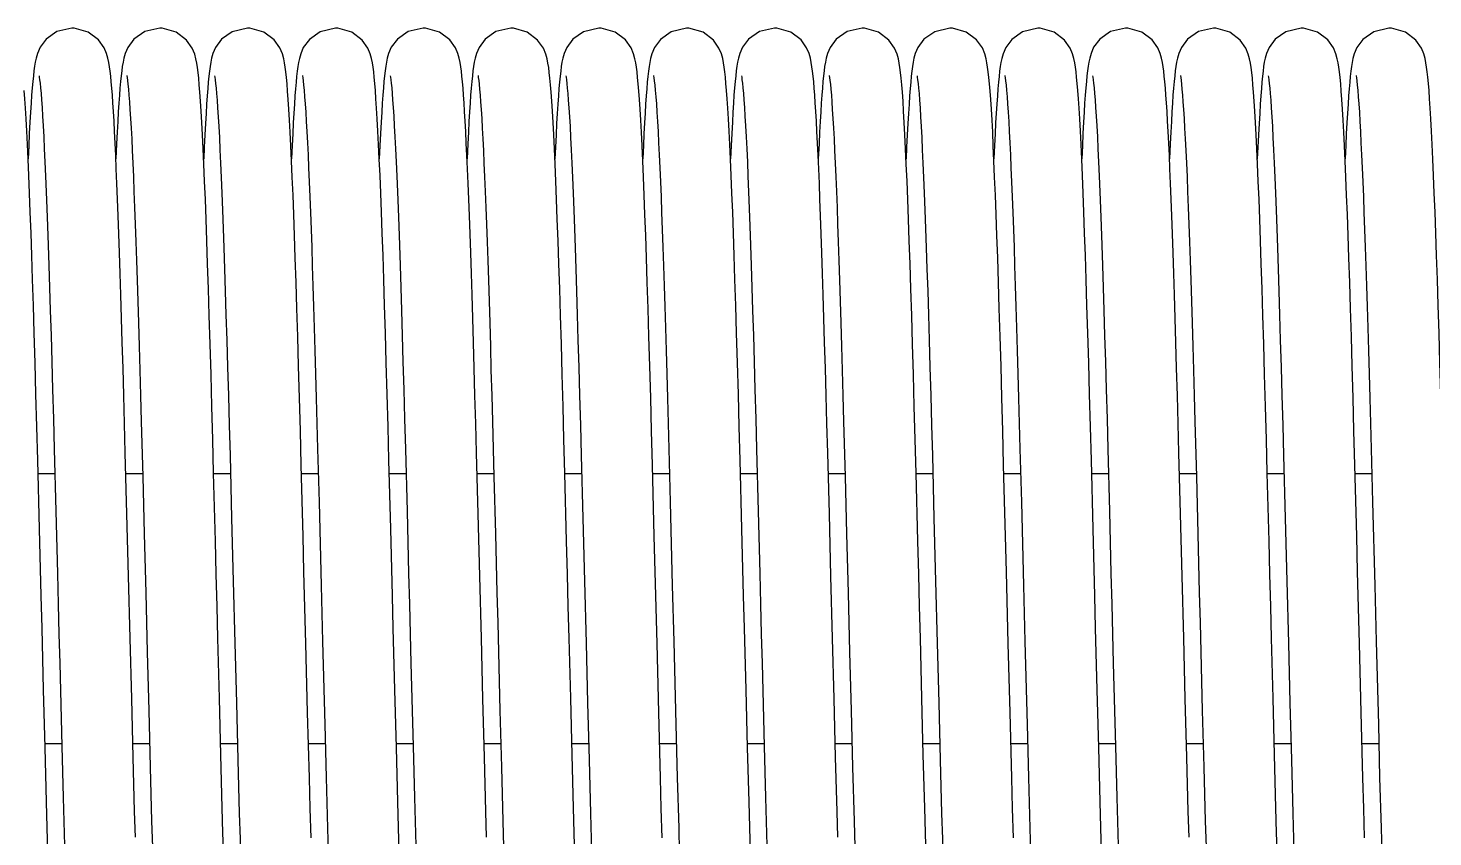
# Model space of a CAD drawing. Header units: millimetres. Extents: x 21899 to 38731, y -5425 to 3612.
# Drawn here: x 31833.5 to 31961.5, y -2732.6 to -2658.9 of the extents above; entities that cross this region are included whole.
import ezdxf

# ---------------------------------------------------------------- set-up
doc = ezdxf.new("R2010")
doc.units = ezdxf.units.MM

msp = doc.modelspace()

# ---------------------------------------------------------------- linework, layer by layer
at = {"color": 7, "linetype": 'Continuous'}
for p, q in [((31859.75, -2692.61), (31859.88, -2697.24)), ((31891.75, -2692.61), (31891.88, -2697.24)), ((31923.75, -2692.61), (31923.88, -2697.24)), ((31955.75, -2692.61), (31955.88, -2697.24)), ((31843.81, -2694.75), (31843.95, -2699.74)), ((31875.81, -2694.75), (31875.95, -2699.74)), ((31907.81, -2694.75), (31907.95, -2699.74)), ((31939.81, -2694.75), (31939.95, -2699.74)), ((31835.88, -2697.25), (31836.03, -2702.91)), ((31842.51, -2703.14), (31842.36, -2697.61)), ((31851.9, -2697.84), (31852.04, -2703.54)), ((31859.88, -2697.24), (31860.01, -2702.1)), ((31867.88, -2697.25), (31868.03, -2702.91)), ((31874.51, -2703.14), (31874.36, -2697.61)), ((31883.9, -2697.84), (31884.04, -2703.54)), ((31891.88, -2697.24), (31892.01, -2702.1)), ((31899.88, -2697.25), (31900.03, -2702.91)), ((31906.51, -2703.14), (31906.36, -2697.61)), ((31915.9, -2697.84), (31916.04, -2703.54)), ((31923.88, -2697.24), (31924.01, -2702.1)), ((31931.88, -2697.25), (31932.03, -2702.91)), ((31938.51, -2703.14), (31938.36, -2697.61)), ((31947.9, -2697.84), (31948.04, -2703.54)), ((31955.88, -2697.24), (31956.01, -2702.1)), ((31834.54, -2704.51), (31834.38, -2698.28)), ((31834.41, -2699.47), (31835.94, -2699.47)), ((31842.41, -2699.47), (31843.94, -2699.47)), ((31850.41, -2699.47), (31851.94, -2699.47)), ((31858.41, -2699.47), (31859.94, -2699.47)), ((31866.54, -2704.51), (31866.38, -2698.28)), ((31866.41, -2699.47), (31867.94, -2699.47)), ((31874.41, -2699.47), (31875.94, -2699.47)), ((31882.41, -2699.47), (31883.94, -2699.47)), ((31890.41, -2699.47), (31891.94, -2699.47)), ((31898.54, -2704.51), (31898.38, -2698.28)), ((31898.41, -2699.47), (31899.94, -2699.47)), ((31906.41, -2699.47), (31907.94, -2699.47)), ((31914.41, -2699.47), (31915.94, -2699.47)), ((31922.41, -2699.47), (31923.94, -2699.47)), ((31930.54, -2704.51), (31930.38, -2698.28)), ((31930.41, -2699.47), (31931.94, -2699.47)), ((31938.41, -2699.47), (31939.94, -2699.47)), ((31946.41, -2699.47), (31947.94, -2699.47)), ((31954.41, -2699.47), (31955.94, -2699.47)), ((31843.95, -2699.74), (31844.08, -2704.97)), ((31875.95, -2699.74), (31876.08, -2704.97)), ((31907.95, -2699.74), (31908.08, -2704.97)), ((31939.95, -2699.74), (31940.08, -2704.97)), ((31842.65, -2708.82), (31842.51, -2703.14)), ((31860.01, -2702.1), (31860.2, -2709.67)), ((31874.65, -2708.82), (31874.51, -2703.14)), ((31892.01, -2702.1), (31892.2, -2709.67)), ((31906.65, -2708.82), (31906.51, -2703.14)), ((31924.01, -2702.1), (31924.2, -2709.67)), ((31938.65, -2708.82), (31938.51, -2703.14)), ((31956.01, -2702.1), (31956.2, -2709.67)), ((31852.04, -2703.54), (31852.19, -2709.3)), ((31884.04, -2703.54), (31884.19, -2709.3)), ((31916.04, -2703.54), (31916.19, -2709.3)), ((31948.04, -2703.54), (31948.19, -2709.3)), ((31835.06, -2724.45), (31834.92, -2719.18)), ((31851.07, -2725.09), (31850.94, -2719.95)), ((31867.06, -2724.45), (31866.92, -2719.18)), ((31883.07, -2725.09), (31882.94, -2719.95)), ((31899.06, -2724.45), (31898.92, -2719.18)), ((31915.07, -2725.09), (31914.94, -2719.95)), ((31931.06, -2724.45), (31930.92, -2719.18)), ((31947.07, -2725.09), (31946.94, -2719.95)), ((31843.08, -2725.31), (31842.94, -2720.01)), ((31844.49, -2721.08), (31844.63, -2726.24)), ((31852.48, -2720.38), (31852.61, -2725.57)), ((31859.13, -2727.21), (31858.97, -2721.26)), ((31875.08, -2725.31), (31874.94, -2720.01)), ((31876.49, -2721.08), (31876.63, -2726.24)), ((31884.48, -2720.38), (31884.61, -2725.57)), ((31891.13, -2727.21), (31890.97, -2721.26)), ((31907.08, -2725.31), (31906.94, -2720.01)), ((31908.49, -2721.08), (31908.63, -2726.24)), ((31916.48, -2720.38), (31916.61, -2725.57)), ((31923.13, -2727.21), (31922.97, -2721.26)), ((31939.08, -2725.31), (31938.94, -2720.01)), ((31940.49, -2721.08), (31940.63, -2726.24)), ((31948.48, -2720.38), (31948.61, -2725.57)), ((31955.13, -2727.21), (31954.97, -2721.26)), ((31860.53, -2722.33), (31860.65, -2727.18)), ((31892.53, -2722.33), (31892.65, -2727.18)), ((31924.53, -2722.33), (31924.65, -2727.18)), ((31956.53, -2722.33), (31956.65, -2727.18)), ((31835.05, -2724.08), (31836.57, -2724.08)), ((31835.19, -2729.38), (31835.06, -2724.45)), ((31836.58, -2724.3), (31836.7, -2728.98)), ((31843.05, -2724.08), (31844.57, -2724.08)), ((31851.05, -2724.08), (31852.57, -2724.08)), ((31851.2, -2729.92), (31851.07, -2725.09)), ((31859.05, -2724.08), (31860.57, -2724.08)), ((31867.05, -2724.08), (31868.57, -2724.08)), ((31867.19, -2729.38), (31867.06, -2724.45)), ((31868.58, -2724.3), (31868.7, -2728.98)), ((31875.05, -2724.08), (31876.57, -2724.08)), ((31883.05, -2724.08), (31884.57, -2724.08)), ((31883.2, -2729.92), (31883.07, -2725.09)), ((31891.05, -2724.08), (31892.57, -2724.08)), ((31899.05, -2724.08), (31900.57, -2724.08)), ((31899.19, -2729.38), (31899.06, -2724.45)), ((31900.58, -2724.3), (31900.7, -2728.98)), ((31907.05, -2724.08), (31908.57, -2724.08)), ((31915.05, -2724.08), (31916.57, -2724.08)), ((31915.2, -2729.92), (31915.07, -2725.09)), ((31923.05, -2724.08), (31924.57, -2724.08)), ((31931.05, -2724.08), (31932.57, -2724.08)), ((31931.19, -2729.38), (31931.06, -2724.45)), ((31932.58, -2724.3), (31932.7, -2728.98)), ((31939.05, -2724.08), (31940.57, -2724.08)), ((31947.05, -2724.08), (31948.57, -2724.08)), ((31947.2, -2729.92), (31947.07, -2725.09)), ((31955.05, -2724.08), (31956.57, -2724.08)), ((31843.21, -2730.27), (31843.08, -2725.31)), ((31844.63, -2726.24), (31844.76, -2731.14)), ((31852.61, -2725.57), (31852.74, -2730.45)), ((31875.21, -2730.27), (31875.08, -2725.31)), ((31876.63, -2726.24), (31876.76, -2731.14)), ((31884.61, -2725.57), (31884.74, -2730.45)), ((31907.21, -2730.27), (31907.08, -2725.31)), ((31908.63, -2726.24), (31908.76, -2731.14)), ((31916.61, -2725.57), (31916.74, -2730.45)), ((31939.21, -2730.27), (31939.08, -2725.31)), ((31940.63, -2726.24), (31940.76, -2731.14)), ((31948.61, -2725.57), (31948.74, -2730.45)), ((31860.65, -2727.18), (31860.78, -2731.78)), ((31892.65, -2727.18), (31892.78, -2731.78)), ((31924.65, -2727.18), (31924.78, -2731.78)), ((31956.65, -2727.18), (31956.78, -2731.78)), ((31836.7, -2728.98), (31836.82, -2733.37)), ((31868.7, -2728.98), (31868.82, -2733.37)), ((31900.7, -2728.98), (31900.82, -2733.37)), ((31932.7, -2728.98), (31932.82, -2733.37))]:
    msp.add_line(p, q, dxfattribs=at)
for points in [[(31837.5, -2658.91), (31836.13, -2659.23), (31835.15, -2659.91), (31834.59, -2660.66), (31834.35, -2661.22), (31834.23, -2661.64), (31834.15, -2662.01), (31834.09, -2662.39), (31834.03, -2662.8), (31833.98, -2663.26), (31833.93, -2663.78), (31833.88, -2664.36), (31833.82, -2665.01)], [(31841.18, -2665.01), (31841.13, -2664.37), (31841.08, -2663.8), (31841.03, -2663.29), (31840.98, -2662.84), (31840.92, -2662.43), (31840.86, -2662.05), (31840.78, -2661.66), (31840.66, -2661.24), (31840.44, -2660.71), (31839.93, -2659.99), (31838.99, -2659.28), (31837.71, -2658.92), (31837.5, -2658.91)], [(31845.5, -2658.91), (31844.13, -2659.23), (31843.14, -2659.92), (31842.59, -2660.67), (31842.35, -2661.23), (31842.23, -2661.65), (31842.15, -2662.02), (31842.08, -2662.4), (31842.03, -2662.81), (31841.98, -2663.27), (31841.92, -2663.79), (31841.87, -2664.37), (31841.82, -2665.02)], [(31850.41, -2699.46), (31850.33, -2696.38), (31850.25, -2693.38), (31850.17, -2690.47), (31850.09, -2687.69), (31850.01, -2685.08), (31849.94, -2682.65), (31849.86, -2680.38), (31849.79, -2678.28), (31849.72, -2676.33), (31849.66, -2674.52), (31849.59, -2672.85), (31849.52, -2671.32), (31849.46, -2669.92), (31849.4, -2668.64), (31849.34, -2667.5), (31849.28, -2666.47), (31849.22, -2665.56), (31849.16, -2664.76), (31849.1, -2664.07), (31849.05, -2663.47), (31848.99, -2662.95), (31848.94, -2662.51), (31848.87, -2662.11), (31848.8, -2661.72), (31848.68, -2661.28), (31848.45, -2660.73), (31847.93, -2660), (31846.99, -2659.29), (31845.72, -2658.92), (31845.5, -2658.91)], [(31853.5, -2658.91), (31852.11, -2659.24), (31851.13, -2659.93), (31850.58, -2660.68), (31850.34, -2661.24), (31850.22, -2661.66), (31850.14, -2662.03), (31850.08, -2662.42), (31850.03, -2662.83), (31849.97, -2663.3), (31849.92, -2663.83), (31849.87, -2664.42), (31849.82, -2665.09)], [(31857.15, -2664.66), (31857.1, -2663.99), (31857.04, -2663.41), (31856.99, -2662.91), (31856.93, -2662.48), (31856.87, -2662.09), (31856.79, -2661.7), (31856.67, -2661.27), (31856.45, -2660.72), (31855.93, -2659.99), (31854.99, -2659.29), (31853.72, -2658.92), (31853.5, -2658.91)], [(31861.5, -2658.91), (31860.11, -2659.24), (31859.13, -2659.94), (31858.58, -2660.69), (31858.34, -2661.25), (31858.22, -2661.67), (31858.14, -2662.04), (31858.08, -2662.42), (31858.02, -2662.84), (31857.97, -2663.31), (31857.92, -2663.84), (31857.87, -2664.43), (31857.82, -2665.09)], [(31865.15, -2664.61), (31865.09, -2663.96), (31865.04, -2663.39), (31864.99, -2662.9), (31864.93, -2662.47), (31864.87, -2662.08), (31864.79, -2661.69), (31864.67, -2661.27), (31864.45, -2660.73), (31863.94, -2660.01), (31863, -2659.29), (31861.72, -2658.92), (31861.5, -2658.91)], [(31869.5, -2658.91), (31868.13, -2659.23), (31867.15, -2659.91), (31866.59, -2660.66), (31866.35, -2661.22), (31866.23, -2661.64), (31866.15, -2662.01), (31866.09, -2662.39), (31866.03, -2662.8), (31865.98, -2663.26), (31865.93, -2663.78), (31865.88, -2664.36), (31865.82, -2665.01)], [(31873.18, -2665.01), (31873.13, -2664.37), (31873.08, -2663.8), (31873.03, -2663.29), (31872.98, -2662.84), (31872.92, -2662.43), (31872.86, -2662.05), (31872.78, -2661.66), (31872.66, -2661.24), (31872.44, -2660.71), (31871.93, -2659.99), (31870.99, -2659.28), (31869.71, -2658.92), (31869.5, -2658.91)], [(31877.5, -2658.91), (31876.13, -2659.23), (31875.14, -2659.92), (31874.59, -2660.67), (31874.35, -2661.23), (31874.23, -2661.65), (31874.15, -2662.02), (31874.08, -2662.4), (31874.03, -2662.81), (31873.98, -2663.27), (31873.92, -2663.79), (31873.87, -2664.37), (31873.82, -2665.02)], [(31882.41, -2699.46), (31882.33, -2696.38), (31882.25, -2693.38), (31882.17, -2690.47), (31882.09, -2687.69), (31882.01, -2685.08), (31881.94, -2682.65), (31881.86, -2680.38), (31881.79, -2678.28), (31881.72, -2676.33), (31881.66, -2674.52), (31881.59, -2672.85), (31881.52, -2671.32), (31881.46, -2669.92), (31881.4, -2668.64), (31881.34, -2667.5), (31881.28, -2666.47), (31881.22, -2665.56), (31881.16, -2664.76), (31881.1, -2664.07), (31881.05, -2663.47), (31880.99, -2662.95), (31880.94, -2662.51), (31880.87, -2662.11), (31880.8, -2661.72), (31880.68, -2661.28), (31880.45, -2660.73), (31879.93, -2660), (31878.99, -2659.29), (31877.72, -2658.92), (31877.5, -2658.91)], [(31885.5, -2658.91), (31884.11, -2659.24), (31883.13, -2659.93), (31882.58, -2660.68), (31882.34, -2661.24), (31882.22, -2661.66), (31882.14, -2662.03), (31882.08, -2662.42), (31882.03, -2662.83), (31881.97, -2663.3), (31881.92, -2663.83), (31881.87, -2664.42), (31881.82, -2665.09)], [(31889.15, -2664.66), (31889.1, -2663.99), (31889.04, -2663.41), (31888.99, -2662.91), (31888.93, -2662.48), (31888.87, -2662.09), (31888.79, -2661.7), (31888.67, -2661.27), (31888.45, -2660.72), (31887.93, -2659.99), (31886.99, -2659.29), (31885.72, -2658.92), (31885.5, -2658.91)], [(31893.5, -2658.91), (31892.11, -2659.24), (31891.13, -2659.94), (31890.58, -2660.69), (31890.34, -2661.25), (31890.22, -2661.67), (31890.14, -2662.04), (31890.08, -2662.42), (31890.02, -2662.84), (31889.97, -2663.31), (31889.92, -2663.84), (31889.87, -2664.43), (31889.82, -2665.09)], [(31897.15, -2664.61), (31897.09, -2663.96), (31897.04, -2663.39), (31896.99, -2662.9), (31896.93, -2662.47), (31896.87, -2662.08), (31896.79, -2661.69), (31896.67, -2661.27), (31896.45, -2660.73), (31895.94, -2660.01), (31895, -2659.29), (31893.72, -2658.92), (31893.5, -2658.91)], [(31901.5, -2658.91), (31900.13, -2659.23), (31899.15, -2659.91), (31898.59, -2660.66), (31898.35, -2661.22), (31898.23, -2661.64), (31898.15, -2662.01), (31898.09, -2662.39), (31898.03, -2662.8), (31897.98, -2663.26), (31897.93, -2663.78), (31897.88, -2664.36), (31897.82, -2665.01)], [(31905.18, -2665.01), (31905.13, -2664.37), (31905.08, -2663.8), (31905.03, -2663.29), (31904.98, -2662.84), (31904.92, -2662.43), (31904.86, -2662.05), (31904.78, -2661.66), (31904.66, -2661.24), (31904.44, -2660.71), (31903.93, -2659.99), (31902.99, -2659.28), (31901.71, -2658.92), (31901.5, -2658.91)], [(31909.5, -2658.91), (31908.13, -2659.23), (31907.14, -2659.92), (31906.59, -2660.67), (31906.35, -2661.23), (31906.23, -2661.65), (31906.15, -2662.02), (31906.08, -2662.4), (31906.03, -2662.81), (31905.98, -2663.27), (31905.92, -2663.79), (31905.87, -2664.37), (31905.82, -2665.02)], [(31914.41, -2699.46), (31914.33, -2696.38), (31914.25, -2693.38), (31914.17, -2690.47), (31914.09, -2687.69), (31914.01, -2685.08), (31913.94, -2682.65), (31913.86, -2680.38), (31913.79, -2678.28), (31913.72, -2676.33), (31913.66, -2674.52), (31913.59, -2672.85), (31913.52, -2671.32), (31913.46, -2669.92), (31913.4, -2668.64), (31913.34, -2667.5), (31913.28, -2666.47), (31913.22, -2665.56), (31913.16, -2664.76), (31913.1, -2664.07), (31913.05, -2663.47), (31912.99, -2662.95), (31912.94, -2662.51), (31912.87, -2662.11), (31912.8, -2661.72), (31912.68, -2661.28), (31912.45, -2660.73), (31911.93, -2660), (31910.99, -2659.29), (31909.72, -2658.92), (31909.5, -2658.91)], [(31917.5, -2658.91), (31916.11, -2659.24), (31915.13, -2659.93), (31914.58, -2660.68), (31914.34, -2661.24), (31914.22, -2661.66), (31914.14, -2662.03), (31914.08, -2662.42), (31914.03, -2662.83), (31913.97, -2663.3), (31913.92, -2663.83), (31913.87, -2664.42), (31913.82, -2665.09)], [(31921.15, -2664.66), (31921.1, -2663.99), (31921.04, -2663.41), (31920.99, -2662.91), (31920.93, -2662.48), (31920.87, -2662.09), (31920.79, -2661.7), (31920.67, -2661.27), (31920.45, -2660.72), (31919.93, -2659.99), (31918.99, -2659.29), (31917.72, -2658.92), (31917.5, -2658.91)], [(31925.5, -2658.91), (31924.11, -2659.24), (31923.13, -2659.94), (31922.58, -2660.69), (31922.34, -2661.25), (31922.22, -2661.67), (31922.14, -2662.04), (31922.08, -2662.42), (31922.02, -2662.84), (31921.97, -2663.31), (31921.92, -2663.84), (31921.87, -2664.43), (31921.82, -2665.09)], [(31929.15, -2664.61), (31929.09, -2663.96), (31929.04, -2663.39), (31928.99, -2662.9), (31928.93, -2662.47), (31928.87, -2662.08), (31928.79, -2661.69), (31928.67, -2661.27), (31928.45, -2660.73), (31927.94, -2660.01), (31927, -2659.29), (31925.72, -2658.92), (31925.5, -2658.91)], [(31933.5, -2658.91), (31932.13, -2659.23), (31931.15, -2659.91), (31930.59, -2660.66), (31930.35, -2661.22), (31930.23, -2661.64), (31930.15, -2662.01), (31930.09, -2662.39), (31930.03, -2662.8), (31929.98, -2663.26), (31929.93, -2663.78), (31929.88, -2664.36), (31929.82, -2665.01)], [(31937.18, -2665.01), (31937.13, -2664.37), (31937.08, -2663.8), (31937.03, -2663.29), (31936.98, -2662.84), (31936.92, -2662.43), (31936.86, -2662.05), (31936.78, -2661.66), (31936.66, -2661.24), (31936.44, -2660.71), (31935.93, -2659.99), (31934.99, -2659.28), (31933.71, -2658.92), (31933.5, -2658.91)], [(31941.5, -2658.91), (31940.13, -2659.23), (31939.14, -2659.92), (31938.59, -2660.67), (31938.35, -2661.23), (31938.23, -2661.65), (31938.15, -2662.02), (31938.08, -2662.4), (31938.03, -2662.81), (31937.98, -2663.27), (31937.92, -2663.79), (31937.87, -2664.37), (31937.82, -2665.02)], [(31946.41, -2699.46), (31946.33, -2696.38), (31946.25, -2693.38), (31946.17, -2690.47), (31946.09, -2687.69), (31946.01, -2685.08), (31945.94, -2682.65), (31945.86, -2680.38), (31945.79, -2678.28), (31945.72, -2676.33), (31945.66, -2674.52), (31945.59, -2672.85), (31945.52, -2671.32), (31945.46, -2669.92), (31945.4, -2668.64), (31945.34, -2667.5), (31945.28, -2666.47), (31945.22, -2665.56), (31945.16, -2664.76), (31945.1, -2664.07), (31945.05, -2663.47), (31944.99, -2662.95), (31944.94, -2662.51), (31944.87, -2662.11), (31944.8, -2661.72), (31944.68, -2661.28), (31944.45, -2660.73), (31943.93, -2660), (31942.99, -2659.29), (31941.72, -2658.92), (31941.5, -2658.91)], [(31949.5, -2658.91), (31948.11, -2659.24), (31947.13, -2659.93), (31946.58, -2660.68), (31946.34, -2661.24), (31946.22, -2661.66), (31946.14, -2662.03), (31946.08, -2662.42), (31946.03, -2662.83), (31945.97, -2663.3), (31945.92, -2663.83), (31945.87, -2664.42), (31945.82, -2665.09)], [(31953.15, -2664.66), (31953.1, -2663.99), (31953.04, -2663.41), (31952.99, -2662.91), (31952.93, -2662.48), (31952.87, -2662.09), (31952.79, -2661.7), (31952.67, -2661.27), (31952.45, -2660.72), (31951.93, -2659.99), (31950.99, -2659.29), (31949.72, -2658.92), (31949.5, -2658.91)], [(31957.5, -2658.91), (31956.11, -2659.24), (31955.13, -2659.94), (31954.58, -2660.69), (31954.34, -2661.25), (31954.22, -2661.67), (31954.14, -2662.04), (31954.08, -2662.42), (31954.02, -2662.84), (31953.97, -2663.31), (31953.92, -2663.84), (31953.87, -2664.43), (31953.82, -2665.09)], [(31961.15, -2664.61), (31961.09, -2663.96), (31961.04, -2663.39), (31960.99, -2662.9), (31960.93, -2662.47), (31960.87, -2662.08), (31960.79, -2661.69), (31960.67, -2661.27), (31960.45, -2660.73), (31959.94, -2660.01), (31959, -2659.29), (31957.72, -2658.92), (31957.5, -2658.91)], [(31834.5, -2663.25), (31834.5, -2663.26), (31834.52, -2663.39), (31834.55, -2663.62), (31834.59, -2663.94), (31834.63, -2664.36), (31834.68, -2664.86), (31834.72, -2665.46), (31834.77, -2666.14), (31834.82, -2666.93), (31834.87, -2667.82), (31834.93, -2668.81), (31834.98, -2669.9), (31835.04, -2671.1), (31835.09, -2672.41), (31835.15, -2673.82), (31835.21, -2675.33), (31835.27, -2676.96), (31835.33, -2678.69), (31835.39, -2680.55), (31835.46, -2682.53), (31835.52, -2684.64), (31835.59, -2686.9), (31835.66, -2689.3), (31835.73, -2691.84), (31835.81, -2694.5), (31835.88, -2697.25)], [(31842.5, -2663.24), (31842.5, -2663.27), (31842.52, -2663.42), (31842.56, -2663.68), (31842.6, -2664.03), (31842.64, -2664.48), (31842.69, -2665.01), (31842.73, -2665.63), (31842.78, -2666.34), (31842.83, -2667.14), (31842.88, -2668.02), (31842.94, -2669), (31842.99, -2670.07), (31843.04, -2671.22), (31843.1, -2672.47), (31843.15, -2673.81), (31843.21, -2675.24), (31843.26, -2676.76), (31843.32, -2678.37), (31843.38, -2680.07), (31843.44, -2681.88), (31843.5, -2683.78), (31843.56, -2685.77), (31843.62, -2687.87), (31843.68, -2690.07), (31843.75, -2692.37), (31843.81, -2694.75)], [(31850.5, -2663.25), (31850.5, -2663.26), (31850.52, -2663.39), (31850.55, -2663.63), (31850.59, -2663.96), (31850.63, -2664.38), (31850.68, -2664.88), (31850.72, -2665.49), (31850.77, -2666.18), (31850.82, -2666.98), (31850.88, -2667.88), (31850.93, -2668.88), (31850.98, -2669.99), (31851.04, -2671.2), (31851.1, -2672.53), (31851.16, -2673.96), (31851.22, -2675.51), (31851.28, -2677.16), (31851.34, -2678.94), (31851.4, -2680.84), (31851.47, -2682.87), (31851.53, -2685.04), (31851.6, -2687.35), (31851.67, -2689.8), (31851.75, -2692.38), (31851.82, -2695.07), (31851.9, -2697.84)], [(31858.5, -2663.24), (31858.5, -2663.27), (31858.53, -2663.43), (31858.56, -2663.71), (31858.61, -2664.1), (31858.65, -2664.58), (31858.7, -2665.16), (31858.75, -2665.82), (31858.8, -2666.58), (31858.85, -2667.42), (31858.9, -2668.34), (31858.95, -2669.35), (31859.01, -2670.45), (31859.06, -2671.64), (31859.11, -2672.91), (31859.17, -2674.27), (31859.22, -2675.72), (31859.28, -2677.25), (31859.34, -2678.87), (31859.39, -2680.58), (31859.45, -2682.38), (31859.51, -2684.26), (31859.57, -2686.22), (31859.63, -2688.27), (31859.69, -2690.4), (31859.75, -2692.61)], [(31866.5, -2663.25), (31866.5, -2663.26), (31866.52, -2663.39), (31866.55, -2663.62), (31866.59, -2663.94), (31866.63, -2664.36), (31866.68, -2664.86), (31866.72, -2665.46), (31866.77, -2666.14), (31866.82, -2666.93), (31866.87, -2667.82), (31866.93, -2668.81), (31866.98, -2669.9), (31867.04, -2671.1), (31867.09, -2672.41), (31867.15, -2673.82), (31867.21, -2675.33), (31867.27, -2676.96), (31867.33, -2678.69), (31867.39, -2680.55), (31867.46, -2682.53), (31867.52, -2684.64), (31867.59, -2686.9), (31867.66, -2689.3), (31867.73, -2691.84), (31867.81, -2694.5), (31867.88, -2697.25)], [(31874.5, -2663.24), (31874.5, -2663.27), (31874.52, -2663.42), (31874.56, -2663.68), (31874.6, -2664.03), (31874.64, -2664.48), (31874.69, -2665.01), (31874.73, -2665.63), (31874.78, -2666.34), (31874.83, -2667.14), (31874.88, -2668.02), (31874.94, -2669), (31874.99, -2670.07), (31875.04, -2671.22), (31875.1, -2672.47), (31875.15, -2673.81), (31875.21, -2675.24), (31875.26, -2676.76), (31875.32, -2678.37), (31875.38, -2680.07), (31875.44, -2681.88), (31875.5, -2683.78), (31875.56, -2685.77), (31875.62, -2687.87), (31875.68, -2690.07), (31875.75, -2692.37), (31875.81, -2694.75)], [(31882.5, -2663.25), (31882.5, -2663.26), (31882.52, -2663.39), (31882.55, -2663.63), (31882.59, -2663.96), (31882.63, -2664.38), (31882.68, -2664.88), (31882.72, -2665.49), (31882.77, -2666.18), (31882.82, -2666.98), (31882.88, -2667.88), (31882.93, -2668.88), (31882.98, -2669.99), (31883.04, -2671.2), (31883.1, -2672.53), (31883.16, -2673.96), (31883.22, -2675.51), (31883.28, -2677.16), (31883.34, -2678.94), (31883.4, -2680.84), (31883.47, -2682.87), (31883.53, -2685.04), (31883.6, -2687.35), (31883.67, -2689.8), (31883.75, -2692.38), (31883.82, -2695.07), (31883.9, -2697.84)], [(31890.5, -2663.24), (31890.5, -2663.27), (31890.53, -2663.43), (31890.56, -2663.71), (31890.61, -2664.1), (31890.65, -2664.58), (31890.7, -2665.16), (31890.75, -2665.82), (31890.8, -2666.58), (31890.85, -2667.42), (31890.9, -2668.34), (31890.95, -2669.35), (31891.01, -2670.45), (31891.06, -2671.64), (31891.11, -2672.91), (31891.17, -2674.27), (31891.22, -2675.72), (31891.28, -2677.25), (31891.34, -2678.87), (31891.39, -2680.58), (31891.45, -2682.38), (31891.51, -2684.26), (31891.57, -2686.22), (31891.63, -2688.27), (31891.69, -2690.4), (31891.75, -2692.61)], [(31898.5, -2663.25), (31898.5, -2663.26), (31898.52, -2663.39), (31898.55, -2663.62), (31898.59, -2663.94), (31898.63, -2664.36), (31898.68, -2664.86), (31898.72, -2665.46), (31898.77, -2666.14), (31898.82, -2666.93), (31898.87, -2667.82), (31898.93, -2668.81), (31898.98, -2669.9), (31899.04, -2671.1), (31899.09, -2672.41), (31899.15, -2673.82), (31899.21, -2675.33), (31899.27, -2676.96), (31899.33, -2678.69), (31899.39, -2680.55), (31899.46, -2682.53), (31899.52, -2684.64), (31899.59, -2686.9), (31899.66, -2689.3), (31899.73, -2691.84), (31899.81, -2694.5), (31899.88, -2697.25)], [(31906.5, -2663.24), (31906.5, -2663.27), (31906.52, -2663.42), (31906.56, -2663.68), (31906.6, -2664.03), (31906.64, -2664.48), (31906.69, -2665.01), (31906.73, -2665.63), (31906.78, -2666.34), (31906.83, -2667.14), (31906.88, -2668.02), (31906.94, -2669), (31906.99, -2670.07), (31907.04, -2671.22), (31907.1, -2672.47), (31907.15, -2673.81), (31907.21, -2675.24), (31907.26, -2676.76), (31907.32, -2678.37), (31907.38, -2680.07), (31907.44, -2681.88), (31907.5, -2683.78), (31907.56, -2685.77), (31907.62, -2687.87), (31907.68, -2690.07), (31907.75, -2692.37), (31907.81, -2694.75)], [(31914.5, -2663.25), (31914.5, -2663.26), (31914.52, -2663.39), (31914.55, -2663.63), (31914.59, -2663.96), (31914.63, -2664.38), (31914.68, -2664.88), (31914.72, -2665.49), (31914.77, -2666.18), (31914.82, -2666.98), (31914.88, -2667.88), (31914.93, -2668.88), (31914.98, -2669.99), (31915.04, -2671.2), (31915.1, -2672.53), (31915.16, -2673.96), (31915.22, -2675.51), (31915.28, -2677.16), (31915.34, -2678.94), (31915.4, -2680.84), (31915.47, -2682.87), (31915.53, -2685.04), (31915.6, -2687.35), (31915.67, -2689.8), (31915.75, -2692.38), (31915.82, -2695.07), (31915.9, -2697.84)], [(31922.5, -2663.24), (31922.5, -2663.27), (31922.53, -2663.43), (31922.56, -2663.71), (31922.61, -2664.1), (31922.65, -2664.58), (31922.7, -2665.16), (31922.75, -2665.82), (31922.8, -2666.58), (31922.85, -2667.42), (31922.9, -2668.34), (31922.95, -2669.35), (31923.01, -2670.45), (31923.06, -2671.64), (31923.11, -2672.91), (31923.17, -2674.27), (31923.22, -2675.72), (31923.28, -2677.25), (31923.34, -2678.87), (31923.39, -2680.58), (31923.45, -2682.38), (31923.51, -2684.26), (31923.57, -2686.22), (31923.63, -2688.27), (31923.69, -2690.4), (31923.75, -2692.61)], [(31930.5, -2663.25), (31930.5, -2663.26), (31930.52, -2663.39), (31930.55, -2663.62), (31930.59, -2663.94), (31930.63, -2664.36), (31930.68, -2664.86), (31930.72, -2665.46), (31930.77, -2666.14), (31930.82, -2666.93), (31930.87, -2667.82), (31930.93, -2668.81), (31930.98, -2669.9), (31931.04, -2671.1), (31931.09, -2672.41), (31931.15, -2673.82), (31931.21, -2675.33), (31931.27, -2676.96), (31931.33, -2678.69), (31931.39, -2680.55), (31931.46, -2682.53), (31931.52, -2684.64), (31931.59, -2686.9), (31931.66, -2689.3), (31931.73, -2691.84), (31931.81, -2694.5), (31931.88, -2697.25)], [(31938.5, -2663.24), (31938.5, -2663.27), (31938.52, -2663.42), (31938.56, -2663.68), (31938.6, -2664.03), (31938.64, -2664.48), (31938.69, -2665.01), (31938.73, -2665.63), (31938.78, -2666.34), (31938.83, -2667.14), (31938.88, -2668.02), (31938.94, -2669), (31938.99, -2670.07), (31939.04, -2671.22), (31939.1, -2672.47), (31939.15, -2673.81), (31939.21, -2675.24), (31939.26, -2676.76), (31939.32, -2678.37), (31939.38, -2680.07), (31939.44, -2681.88), (31939.5, -2683.78), (31939.56, -2685.77), (31939.62, -2687.87), (31939.68, -2690.07), (31939.75, -2692.37), (31939.81, -2694.75)], [(31946.5, -2663.25), (31946.5, -2663.26), (31946.52, -2663.39), (31946.55, -2663.63), (31946.59, -2663.96), (31946.63, -2664.38), (31946.68, -2664.88), (31946.72, -2665.49), (31946.77, -2666.18), (31946.82, -2666.98), (31946.88, -2667.88), (31946.93, -2668.88), (31946.98, -2669.99), (31947.04, -2671.2), (31947.1, -2672.53), (31947.16, -2673.96), (31947.22, -2675.51), (31947.28, -2677.16), (31947.34, -2678.94), (31947.4, -2680.84), (31947.47, -2682.87), (31947.53, -2685.04), (31947.6, -2687.35), (31947.67, -2689.8), (31947.75, -2692.38), (31947.82, -2695.07), (31947.9, -2697.84)], [(31954.5, -2663.24), (31954.5, -2663.27), (31954.53, -2663.43), (31954.56, -2663.71), (31954.61, -2664.1), (31954.65, -2664.58), (31954.7, -2665.16), (31954.75, -2665.82), (31954.8, -2666.58), (31954.85, -2667.42), (31954.9, -2668.34), (31954.95, -2669.35), (31955.01, -2670.45), (31955.06, -2671.64), (31955.11, -2672.91), (31955.17, -2674.27), (31955.22, -2675.72), (31955.28, -2677.25), (31955.34, -2678.87), (31955.39, -2680.58), (31955.45, -2682.38), (31955.51, -2684.26), (31955.57, -2686.22), (31955.63, -2688.27), (31955.69, -2690.4), (31955.75, -2692.61)], [(31834.38, -2698.28), (31834.3, -2695.22), (31834.22, -2692.25), (31834.14, -2689.4), (31834.06, -2686.7), (31833.98, -2684.17), (31833.91, -2681.82), (31833.84, -2679.62), (31833.77, -2677.58), (31833.7, -2675.69), (31833.63, -2673.94), (31833.57, -2672.33), (31833.5, -2670.85), (31833.44, -2669.5), (31833.38, -2668.29), (31833.32, -2667.19), (31833.26, -2666.22), (31833.2, -2665.36), (31833.15, -2664.61)], [(31858.39, -2698.72), (31858.31, -2695.6), (31858.23, -2692.59), (31858.15, -2689.71), (31858.07, -2686.99), (31857.99, -2684.44), (31857.92, -2682.07), (31857.85, -2679.85), (31857.78, -2677.8), (31857.71, -2675.89), (31857.64, -2674.13), (31857.57, -2672.5), (31857.51, -2671), (31857.45, -2669.64), (31857.39, -2668.4), (31857.33, -2667.29), (31857.27, -2666.3), (31857.21, -2665.43), (31857.15, -2664.66)], [(31866.38, -2698.28), (31866.3, -2695.22), (31866.22, -2692.25), (31866.14, -2689.4), (31866.06, -2686.7), (31865.98, -2684.17), (31865.91, -2681.82), (31865.84, -2679.62), (31865.77, -2677.58), (31865.7, -2675.69), (31865.63, -2673.94), (31865.57, -2672.33), (31865.5, -2670.85), (31865.44, -2669.5), (31865.38, -2668.29), (31865.32, -2667.19), (31865.26, -2666.22), (31865.2, -2665.36), (31865.15, -2664.61)], [(31890.39, -2698.72), (31890.31, -2695.6), (31890.23, -2692.59), (31890.15, -2689.71), (31890.07, -2686.99), (31889.99, -2684.44), (31889.92, -2682.07), (31889.85, -2679.85), (31889.78, -2677.8), (31889.71, -2675.89), (31889.64, -2674.13), (31889.57, -2672.5), (31889.51, -2671), (31889.45, -2669.64), (31889.39, -2668.4), (31889.33, -2667.29), (31889.27, -2666.3), (31889.21, -2665.43), (31889.15, -2664.66)], [(31898.38, -2698.28), (31898.3, -2695.22), (31898.22, -2692.25), (31898.14, -2689.4), (31898.06, -2686.7), (31897.98, -2684.17), (31897.91, -2681.82), (31897.84, -2679.62), (31897.77, -2677.58), (31897.7, -2675.69), (31897.63, -2673.94), (31897.57, -2672.33), (31897.5, -2670.85), (31897.44, -2669.5), (31897.38, -2668.29), (31897.32, -2667.19), (31897.26, -2666.22), (31897.2, -2665.36), (31897.15, -2664.61)], [(31922.39, -2698.72), (31922.31, -2695.6), (31922.23, -2692.59), (31922.15, -2689.71), (31922.07, -2686.99), (31921.99, -2684.44), (31921.92, -2682.07), (31921.85, -2679.85), (31921.78, -2677.8), (31921.71, -2675.89), (31921.64, -2674.13), (31921.57, -2672.5), (31921.51, -2671), (31921.45, -2669.64), (31921.39, -2668.4), (31921.33, -2667.29), (31921.27, -2666.3), (31921.21, -2665.43), (31921.15, -2664.66)], [(31930.38, -2698.28), (31930.3, -2695.22), (31930.22, -2692.25), (31930.14, -2689.4), (31930.06, -2686.7), (31929.98, -2684.17), (31929.91, -2681.82), (31929.84, -2679.62), (31929.77, -2677.58), (31929.7, -2675.69), (31929.63, -2673.94), (31929.57, -2672.33), (31929.5, -2670.85), (31929.44, -2669.5), (31929.38, -2668.29), (31929.32, -2667.19), (31929.26, -2666.22), (31929.2, -2665.36), (31929.15, -2664.61)], [(31954.39, -2698.72), (31954.31, -2695.6), (31954.23, -2692.59), (31954.15, -2689.71), (31954.07, -2686.99), (31953.99, -2684.44), (31953.92, -2682.07), (31953.85, -2679.85), (31953.78, -2677.8), (31953.71, -2675.89), (31953.64, -2674.13), (31953.57, -2672.5), (31953.51, -2671), (31953.45, -2669.64), (31953.39, -2668.4), (31953.33, -2667.29), (31953.27, -2666.3), (31953.21, -2665.43), (31953.15, -2664.66)], [(31962.38, -2698.28), (31962.3, -2695.22), (31962.22, -2692.25), (31962.14, -2689.4), (31962.06, -2686.7), (31961.98, -2684.17), (31961.91, -2681.82), (31961.84, -2679.62), (31961.77, -2677.58), (31961.7, -2675.69), (31961.63, -2673.94), (31961.57, -2672.33), (31961.5, -2670.85), (31961.44, -2669.5), (31961.38, -2668.29), (31961.32, -2667.19), (31961.26, -2666.22), (31961.2, -2665.36), (31961.15, -2664.61)], [(31833.82, -2665.01), (31833.77, -2665.75), (31833.72, -2666.57), (31833.67, -2667.49), (31833.61, -2668.5), (31833.56, -2669.63), (31833.5, -2670.83)], [(31842.36, -2697.61), (31842.29, -2694.94), (31842.22, -2692.37), (31842.15, -2689.9), (31842.08, -2687.55), (31842.02, -2685.32), (31841.95, -2683.22), (31841.89, -2681.25), (31841.83, -2679.39), (31841.77, -2677.65), (31841.71, -2676.02), (31841.65, -2674.49), (31841.6, -2673.06), (31841.54, -2671.74), (31841.49, -2670.51), (31841.43, -2669.38), (31841.38, -2668.34), (31841.33, -2667.38), (31841.28, -2666.51), (31841.23, -2665.72), (31841.18, -2665.01)], [(31841.82, -2665.02), (31841.77, -2665.74), (31841.72, -2666.54), (31841.67, -2667.42), (31841.62, -2668.39), (31841.57, -2669.44), (31841.5, -2670.83)], [(31849.82, -2665.09), (31849.77, -2665.84), (31849.72, -2666.68), (31849.66, -2667.61), (31849.61, -2668.64), (31849.55, -2669.77), (31849.5, -2670.84)], [(31857.82, -2665.09), (31857.77, -2665.83), (31857.72, -2666.65), (31857.66, -2667.55), (31857.61, -2668.54), (31857.56, -2669.61), (31857.5, -2670.83)], [(31865.82, -2665.01), (31865.77, -2665.75), (31865.72, -2666.57), (31865.67, -2667.49), (31865.61, -2668.5), (31865.56, -2669.63), (31865.5, -2670.83)], [(31874.36, -2697.61), (31874.29, -2694.94), (31874.22, -2692.37), (31874.15, -2689.9), (31874.08, -2687.55), (31874.02, -2685.32), (31873.95, -2683.22), (31873.89, -2681.25), (31873.83, -2679.39), (31873.77, -2677.65), (31873.71, -2676.02), (31873.65, -2674.49), (31873.6, -2673.06), (31873.54, -2671.74), (31873.49, -2670.51), (31873.43, -2669.38), (31873.38, -2668.34), (31873.33, -2667.38), (31873.28, -2666.51), (31873.23, -2665.72), (31873.18, -2665.01)], [(31873.82, -2665.02), (31873.77, -2665.74), (31873.72, -2666.54), (31873.67, -2667.42), (31873.62, -2668.39), (31873.57, -2669.44), (31873.5, -2670.83)], [(31881.82, -2665.09), (31881.77, -2665.84), (31881.72, -2666.68), (31881.66, -2667.61), (31881.61, -2668.64), (31881.55, -2669.77), (31881.5, -2670.84)], [(31889.82, -2665.09), (31889.77, -2665.83), (31889.72, -2666.65), (31889.66, -2667.55), (31889.61, -2668.54), (31889.56, -2669.61), (31889.5, -2670.83)], [(31897.82, -2665.01), (31897.77, -2665.75), (31897.72, -2666.57), (31897.67, -2667.49), (31897.61, -2668.5), (31897.56, -2669.63), (31897.5, -2670.83)], [(31906.36, -2697.61), (31906.29, -2694.94), (31906.22, -2692.37), (31906.15, -2689.9), (31906.08, -2687.55), (31906.02, -2685.32), (31905.95, -2683.22), (31905.89, -2681.25), (31905.83, -2679.39), (31905.77, -2677.65), (31905.71, -2676.02), (31905.65, -2674.49), (31905.6, -2673.06), (31905.54, -2671.74), (31905.49, -2670.51), (31905.43, -2669.38), (31905.38, -2668.34), (31905.33, -2667.38), (31905.28, -2666.51), (31905.23, -2665.72), (31905.18, -2665.01)], [(31905.82, -2665.02), (31905.77, -2665.74), (31905.72, -2666.54), (31905.67, -2667.42), (31905.62, -2668.39), (31905.57, -2669.44), (31905.5, -2670.83)], [(31913.82, -2665.09), (31913.77, -2665.84), (31913.72, -2666.68), (31913.66, -2667.61), (31913.61, -2668.64), (31913.55, -2669.77), (31913.5, -2670.84)], [(31921.82, -2665.09), (31921.77, -2665.83), (31921.72, -2666.65), (31921.66, -2667.55), (31921.61, -2668.54), (31921.56, -2669.61), (31921.5, -2670.83)], [(31929.82, -2665.01), (31929.77, -2665.75), (31929.72, -2666.57), (31929.67, -2667.49), (31929.61, -2668.5), (31929.56, -2669.63), (31929.5, -2670.83)], [(31938.36, -2697.61), (31938.29, -2694.94), (31938.22, -2692.37), (31938.15, -2689.9), (31938.08, -2687.55), (31938.02, -2685.32), (31937.95, -2683.22), (31937.89, -2681.25), (31937.83, -2679.39), (31937.77, -2677.65), (31937.71, -2676.02), (31937.65, -2674.49), (31937.6, -2673.06), (31937.54, -2671.74), (31937.49, -2670.51), (31937.43, -2669.38), (31937.38, -2668.34), (31937.33, -2667.38), (31937.28, -2666.51), (31937.23, -2665.72), (31937.18, -2665.01)], [(31937.82, -2665.02), (31937.77, -2665.74), (31937.72, -2666.54), (31937.67, -2667.42), (31937.62, -2668.39), (31937.57, -2669.44), (31937.5, -2670.83)], [(31945.82, -2665.09), (31945.77, -2665.84), (31945.72, -2666.68), (31945.66, -2667.61), (31945.61, -2668.64), (31945.55, -2669.77), (31945.5, -2670.84)], [(31953.82, -2665.09), (31953.77, -2665.83), (31953.72, -2666.65), (31953.66, -2667.55), (31953.61, -2668.54), (31953.56, -2669.61), (31953.5, -2670.83)], [(31850.94, -2719.95), (31850.8, -2714.47), (31850.72, -2711.6), (31850.65, -2708.66), (31850.57, -2705.63), (31850.41, -2699.46)], [(31858.64, -2708.45), (31858.56, -2705.18), (31858.39, -2698.72)], [(31882.94, -2719.95), (31882.8, -2714.47), (31882.72, -2711.6), (31882.65, -2708.66), (31882.57, -2705.63), (31882.41, -2699.46)], [(31890.64, -2708.45), (31890.56, -2705.18), (31890.39, -2698.72)], [(31914.94, -2719.95), (31914.8, -2714.47), (31914.72, -2711.6), (31914.65, -2708.66), (31914.57, -2705.63), (31914.41, -2699.46)], [(31922.64, -2708.45), (31922.56, -2705.18), (31922.39, -2698.72)], [(31946.94, -2719.95), (31946.8, -2714.47), (31946.72, -2711.6), (31946.65, -2708.66), (31946.57, -2705.63), (31946.41, -2699.46)], [(31954.64, -2708.45), (31954.56, -2705.18), (31954.39, -2698.72)], [(31836.03, -2702.91), (31836.17, -2708.6), (31836.25, -2711.38), (31836.31, -2714.1), (31836.38, -2716.75), (31836.58, -2724.3)], [(31868.03, -2702.91), (31868.17, -2708.6), (31868.25, -2711.38), (31868.31, -2714.1), (31868.38, -2716.75), (31868.58, -2724.3)], [(31900.03, -2702.91), (31900.17, -2708.6), (31900.25, -2711.38), (31900.31, -2714.1), (31900.38, -2716.75), (31900.58, -2724.3)], [(31932.03, -2702.91), (31932.17, -2708.6), (31932.25, -2711.38), (31932.31, -2714.1), (31932.38, -2716.75), (31932.58, -2724.3)], [(31834.92, -2719.18), (31834.77, -2713.56), (31834.7, -2710.62), (31834.54, -2704.51)], [(31866.92, -2719.18), (31866.77, -2713.56), (31866.7, -2710.62), (31866.54, -2704.51)], [(31898.92, -2719.18), (31898.77, -2713.56), (31898.7, -2710.62), (31898.54, -2704.51)], [(31930.92, -2719.18), (31930.77, -2713.56), (31930.7, -2710.62), (31930.54, -2704.51)], [(31844.08, -2704.97), (31844.22, -2710.34), (31844.29, -2713.04), (31844.36, -2715.74), (31844.49, -2721.08)], [(31876.08, -2704.97), (31876.22, -2710.34), (31876.29, -2713.04), (31876.36, -2715.74), (31876.49, -2721.08)], [(31908.08, -2704.97), (31908.22, -2710.34), (31908.29, -2713.04), (31908.36, -2715.74), (31908.49, -2721.08)], [(31940.08, -2704.97), (31940.22, -2710.34), (31940.29, -2713.04), (31940.36, -2715.74), (31940.49, -2721.08)], [(31858.97, -2721.26), (31858.81, -2714.96), (31858.64, -2708.45)], [(31890.97, -2721.26), (31890.81, -2714.96), (31890.64, -2708.45)], [(31922.97, -2721.26), (31922.81, -2714.96), (31922.64, -2708.45)], [(31954.97, -2721.26), (31954.81, -2714.96), (31954.64, -2708.45)], [(31842.94, -2720.01), (31842.8, -2714.48), (31842.65, -2708.82)], [(31852.19, -2709.3), (31852.34, -2714.94), (31852.48, -2720.38)], [(31860.2, -2709.67), (31860.33, -2714.78), (31860.53, -2722.33)], [(31874.94, -2720.01), (31874.8, -2714.48), (31874.65, -2708.82)], [(31884.19, -2709.3), (31884.34, -2714.94), (31884.48, -2720.38)], [(31892.2, -2709.67), (31892.33, -2714.78), (31892.53, -2722.33)], [(31906.94, -2720.01), (31906.8, -2714.48), (31906.65, -2708.82)], [(31916.19, -2709.3), (31916.34, -2714.94), (31916.48, -2720.38)], [(31924.2, -2709.67), (31924.33, -2714.78), (31924.53, -2722.33)], [(31938.94, -2720.01), (31938.8, -2714.48), (31938.65, -2708.82)], [(31948.19, -2709.3), (31948.34, -2714.94), (31948.48, -2720.38)], [(31956.2, -2709.67), (31956.33, -2714.78), (31956.53, -2722.33)], [(31859.28, -2732.67), (31859.2, -2730), (31859.13, -2727.21)], [(31891.28, -2732.67), (31891.2, -2730), (31891.13, -2727.21)], [(31923.28, -2732.67), (31923.2, -2730), (31923.13, -2727.21)], [(31955.28, -2732.67), (31955.2, -2730), (31955.13, -2727.21)], [(31835.31, -2733.97), (31835.25, -2731.72), (31835.19, -2729.38)], [(31851.33, -2734.43), (31851.26, -2732.22), (31851.2, -2729.92)], [(31867.31, -2733.97), (31867.25, -2731.72), (31867.19, -2729.38)], [(31883.33, -2734.43), (31883.26, -2732.22), (31883.2, -2729.92)], [(31899.31, -2733.97), (31899.25, -2731.72), (31899.19, -2729.38)], [(31915.33, -2734.43), (31915.26, -2732.22), (31915.2, -2729.92)], [(31931.31, -2733.97), (31931.25, -2731.72), (31931.19, -2729.38)], [(31947.33, -2734.43), (31947.26, -2732.22), (31947.2, -2729.92)], [(31843.28, -2732.6), (31843.21, -2730.27)], [(31844.76, -2731.14), (31844.83, -2733.47), (31844.89, -2735.72), (31844.95, -2737.88), (31845.02, -2739.95), (31845.08, -2741.92), (31845.14, -2743.8), (31845.2, -2745.59), (31845.26, -2747.28), (31845.31, -2748.88), (31845.37, -2750.38), (31845.43, -2751.78), (31845.48, -2753.09), (31845.54, -2754.31), (31845.59, -2755.43), (31845.65, -2756.47), (31845.7, -2757.41), (31845.75, -2758.27), (31845.81, -2759.05), (31845.86, -2759.75)], [(31852.74, -2730.45), (31852.81, -2732.76), (31852.87, -2734.99), (31852.93, -2737.12), (31852.99, -2739.17), (31853.05, -2741.12), (31853.11, -2742.99), (31853.17, -2744.76), (31853.23, -2746.45), (31853.28, -2748.04), (31853.34, -2749.54), (31853.39, -2750.96), (31853.45, -2752.29), (31853.5, -2753.53), (31853.56, -2754.68), (31853.61, -2755.75), (31853.66, -2756.73), (31853.71, -2757.63), (31853.77, -2758.45), (31853.82, -2759.2)], [(31875.28, -2732.6), (31875.21, -2730.27)], [(31876.76, -2731.14), (31876.83, -2733.47), (31876.89, -2735.72), (31876.95, -2737.88), (31877.02, -2739.95), (31877.08, -2741.92), (31877.14, -2743.8), (31877.2, -2745.59), (31877.26, -2747.28), (31877.31, -2748.88), (31877.37, -2750.38), (31877.43, -2751.78), (31877.48, -2753.09), (31877.54, -2754.31), (31877.59, -2755.43), (31877.65, -2756.47), (31877.7, -2757.41), (31877.75, -2758.27), (31877.81, -2759.05), (31877.86, -2759.75)], [(31884.74, -2730.45), (31884.81, -2732.76), (31884.87, -2734.99), (31884.93, -2737.12), (31884.99, -2739.17), (31885.05, -2741.12), (31885.11, -2742.99), (31885.17, -2744.76), (31885.23, -2746.45), (31885.28, -2748.04), (31885.34, -2749.54), (31885.39, -2750.96), (31885.45, -2752.29), (31885.5, -2753.53), (31885.56, -2754.68), (31885.61, -2755.75), (31885.66, -2756.73), (31885.71, -2757.63), (31885.77, -2758.45), (31885.82, -2759.2)], [(31907.28, -2732.6), (31907.21, -2730.27)], [(31908.76, -2731.14), (31908.83, -2733.47), (31908.89, -2735.72), (31908.95, -2737.88), (31909.02, -2739.95), (31909.08, -2741.92), (31909.14, -2743.8), (31909.2, -2745.59), (31909.26, -2747.28), (31909.31, -2748.88), (31909.37, -2750.38), (31909.43, -2751.78), (31909.48, -2753.09), (31909.54, -2754.31), (31909.59, -2755.43), (31909.65, -2756.47), (31909.7, -2757.41), (31909.75, -2758.27), (31909.81, -2759.05), (31909.86, -2759.75)], [(31916.74, -2730.45), (31916.81, -2732.76), (31916.87, -2734.99), (31916.93, -2737.12), (31916.99, -2739.17), (31917.05, -2741.12), (31917.11, -2742.99), (31917.17, -2744.76), (31917.23, -2746.45), (31917.28, -2748.04), (31917.34, -2749.54), (31917.39, -2750.96), (31917.45, -2752.29), (31917.5, -2753.53), (31917.56, -2754.68), (31917.61, -2755.75), (31917.66, -2756.73), (31917.71, -2757.63), (31917.77, -2758.45), (31917.82, -2759.2)], [(31939.28, -2732.6), (31939.21, -2730.27)], [(31940.76, -2731.14), (31940.83, -2733.47), (31940.89, -2735.72), (31940.95, -2737.88), (31941.02, -2739.95), (31941.08, -2741.92), (31941.14, -2743.8), (31941.2, -2745.59), (31941.26, -2747.28), (31941.31, -2748.88), (31941.37, -2750.38), (31941.43, -2751.78), (31941.48, -2753.09), (31941.54, -2754.31), (31941.59, -2755.43), (31941.65, -2756.47), (31941.7, -2757.41), (31941.75, -2758.27), (31941.81, -2759.05), (31941.86, -2759.75)], [(31948.74, -2730.45), (31948.81, -2732.76), (31948.87, -2734.99), (31948.93, -2737.12), (31948.99, -2739.17), (31949.05, -2741.12), (31949.11, -2742.99), (31949.17, -2744.76), (31949.23, -2746.45), (31949.28, -2748.04), (31949.34, -2749.54), (31949.39, -2750.96), (31949.45, -2752.29), (31949.5, -2753.53), (31949.56, -2754.68), (31949.61, -2755.75), (31949.66, -2756.73), (31949.71, -2757.63), (31949.77, -2758.45), (31949.82, -2759.2)], [(31860.78, -2731.78), (31860.84, -2733.98), (31860.9, -2736.1), (31860.96, -2738.14), (31861.02, -2740.1), (31861.08, -2741.97), (31861.14, -2743.76), (31861.19, -2745.47), (31861.25, -2747.09), (31861.3, -2748.62), (31861.36, -2750.06), (31861.41, -2751.42), (31861.47, -2752.69), (31861.52, -2753.87), (31861.57, -2754.98), (31861.62, -2756), (31861.67, -2756.94), (31861.72, -2757.8), (31861.77, -2758.59), (31861.82, -2759.3)], [(31892.78, -2731.78), (31892.84, -2733.98), (31892.9, -2736.1), (31892.96, -2738.14), (31893.02, -2740.1), (31893.08, -2741.97), (31893.14, -2743.76), (31893.19, -2745.47), (31893.25, -2747.09), (31893.3, -2748.62), (31893.36, -2750.06), (31893.41, -2751.42), (31893.47, -2752.69), (31893.52, -2753.87), (31893.57, -2754.98), (31893.62, -2756), (31893.67, -2756.94), (31893.72, -2757.8), (31893.77, -2758.59), (31893.82, -2759.3)], [(31924.78, -2731.78), (31924.84, -2733.98), (31924.9, -2736.1), (31924.96, -2738.14), (31925.02, -2740.1), (31925.08, -2741.97), (31925.14, -2743.76), (31925.19, -2745.47), (31925.25, -2747.09), (31925.3, -2748.62), (31925.36, -2750.06), (31925.41, -2751.42), (31925.47, -2752.69), (31925.52, -2753.87), (31925.57, -2754.98), (31925.62, -2756), (31925.67, -2756.94), (31925.72, -2757.8), (31925.77, -2758.59), (31925.82, -2759.3)], [(31956.78, -2731.78), (31956.84, -2733.98), (31956.9, -2736.1), (31956.96, -2738.14), (31957.02, -2740.1), (31957.08, -2741.97), (31957.14, -2743.76), (31957.19, -2745.47), (31957.25, -2747.09), (31957.3, -2748.62), (31957.36, -2750.06), (31957.41, -2751.42), (31957.47, -2752.69), (31957.52, -2753.87), (31957.57, -2754.98), (31957.62, -2756), (31957.67, -2756.94), (31957.72, -2757.8), (31957.77, -2758.59), (31957.82, -2759.3)]]:
    msp.add_lwpolyline(points, dxfattribs=at)

doc.saveas('drawing.dxf')
